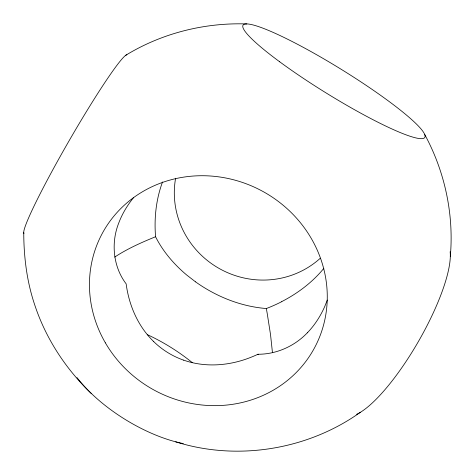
<?xml version="1.0" encoding="UTF-8"?>
<svg xmlns="http://www.w3.org/2000/svg" width="475" height="475" viewBox="0 0 475 475"><rect width="100%" height="100%" fill="white"/><g stroke="black" fill="none" stroke-linecap="round" stroke-linejoin="round"><path stroke-width="0.71" d="M450.306 256.5C454.047 214.468 444.867 171.623 424.745 134.556M162.539 181.949C156.061 199.375 154.06 218.257 155.568 236.734A129.616 59.803 30 0 0 158.935 242.933C165.051 253.264 172.882 262.515 181.699 270.625A76.279 34.087 31 0 0 186.817 275.108L195.534 281.847M327.311 300.081L324.793 306.369A78.054 57.908 -78.2 0 1 307.307 332.832M307.301 332.827C294.589 346.174 276.462 354.338 257.967 354.249A133.356 119.177 29.1 0 1 248.294 358.304C227.745 365.946 204.505 367.496 183.647 360.145M360.27 412.371C307.64 449.843 237.34 461.278 175.685 441.821M114.724 257.07C127.425 248.692 141.407 242.511 155.45 236.782M125.804 55.231C161.975 33.185 204.571 22.485 246.84 23.946M281.788 301.577C297.065 293.704 311.149 283.26 322.341 270.156A65.574 39.573 -44.8 0 0 323.831 268.375M281.794 301.649A131.302 82.703 -45.7 0 1 266.327 308.536C248.223 307.099 230.529 301.673 214.409 293.36A68.079 30.234 31 0 1 195.534 281.847M153.752 341.638C138.041 326.42 128.963 305.366 126.154 283.86C113.133 266.742 110.841 242.945 118.702 223.131A72.924 48.925 -42.1 0 1 133.576 197.594M91.2 393.413C65.77 368.909 45.891 338.663 34.782 305.069C26.867 281.687 23.792 257.022 23.75 232.412M257.967 354.249L258.186 354.742M272.442 352.527L270.53 334.637L267.288 313.91A125.537 17.718 77.2 0 0 266.327 308.495M183.641 360.163A74.599 67.984 33.3 0 1 153.74 341.644M320.168 258.358A87.062 84.348 28.7 0 1 219.854 268.862A87.062 84.348 28.7 0 1 175.596 178.262M23.958 233.498A103.223 7.469 -60 0 1 68.863 141.188A103.223 7.469 -60 0 1 126.884 54.767M450.134 251.744A99.845 26.279 -60 0 1 418.445 341.442A99.845 26.279 -60 0 1 356.606 414.331M183.297 443.597A96.663 42.667 31.7 0 1 77.009 377.607M147.315 334.637A96.663 42.667 31.7 0 1 192.203 362.562M105.385 342.849A120.567 113.24 28.7 0 0 311.345 353.347A120.567 113.24 28.7 0 0 208.347 175.881A120.567 113.24 28.7 0 0 105.385 342.849M279.68 61.786A106.792 14.018 31.7 0 0 424.525 137.768A106.792 14.018 31.7 0 0 297.647 44.353A106.792 14.018 31.7 0 0 279.68 61.786"/></g></svg>
